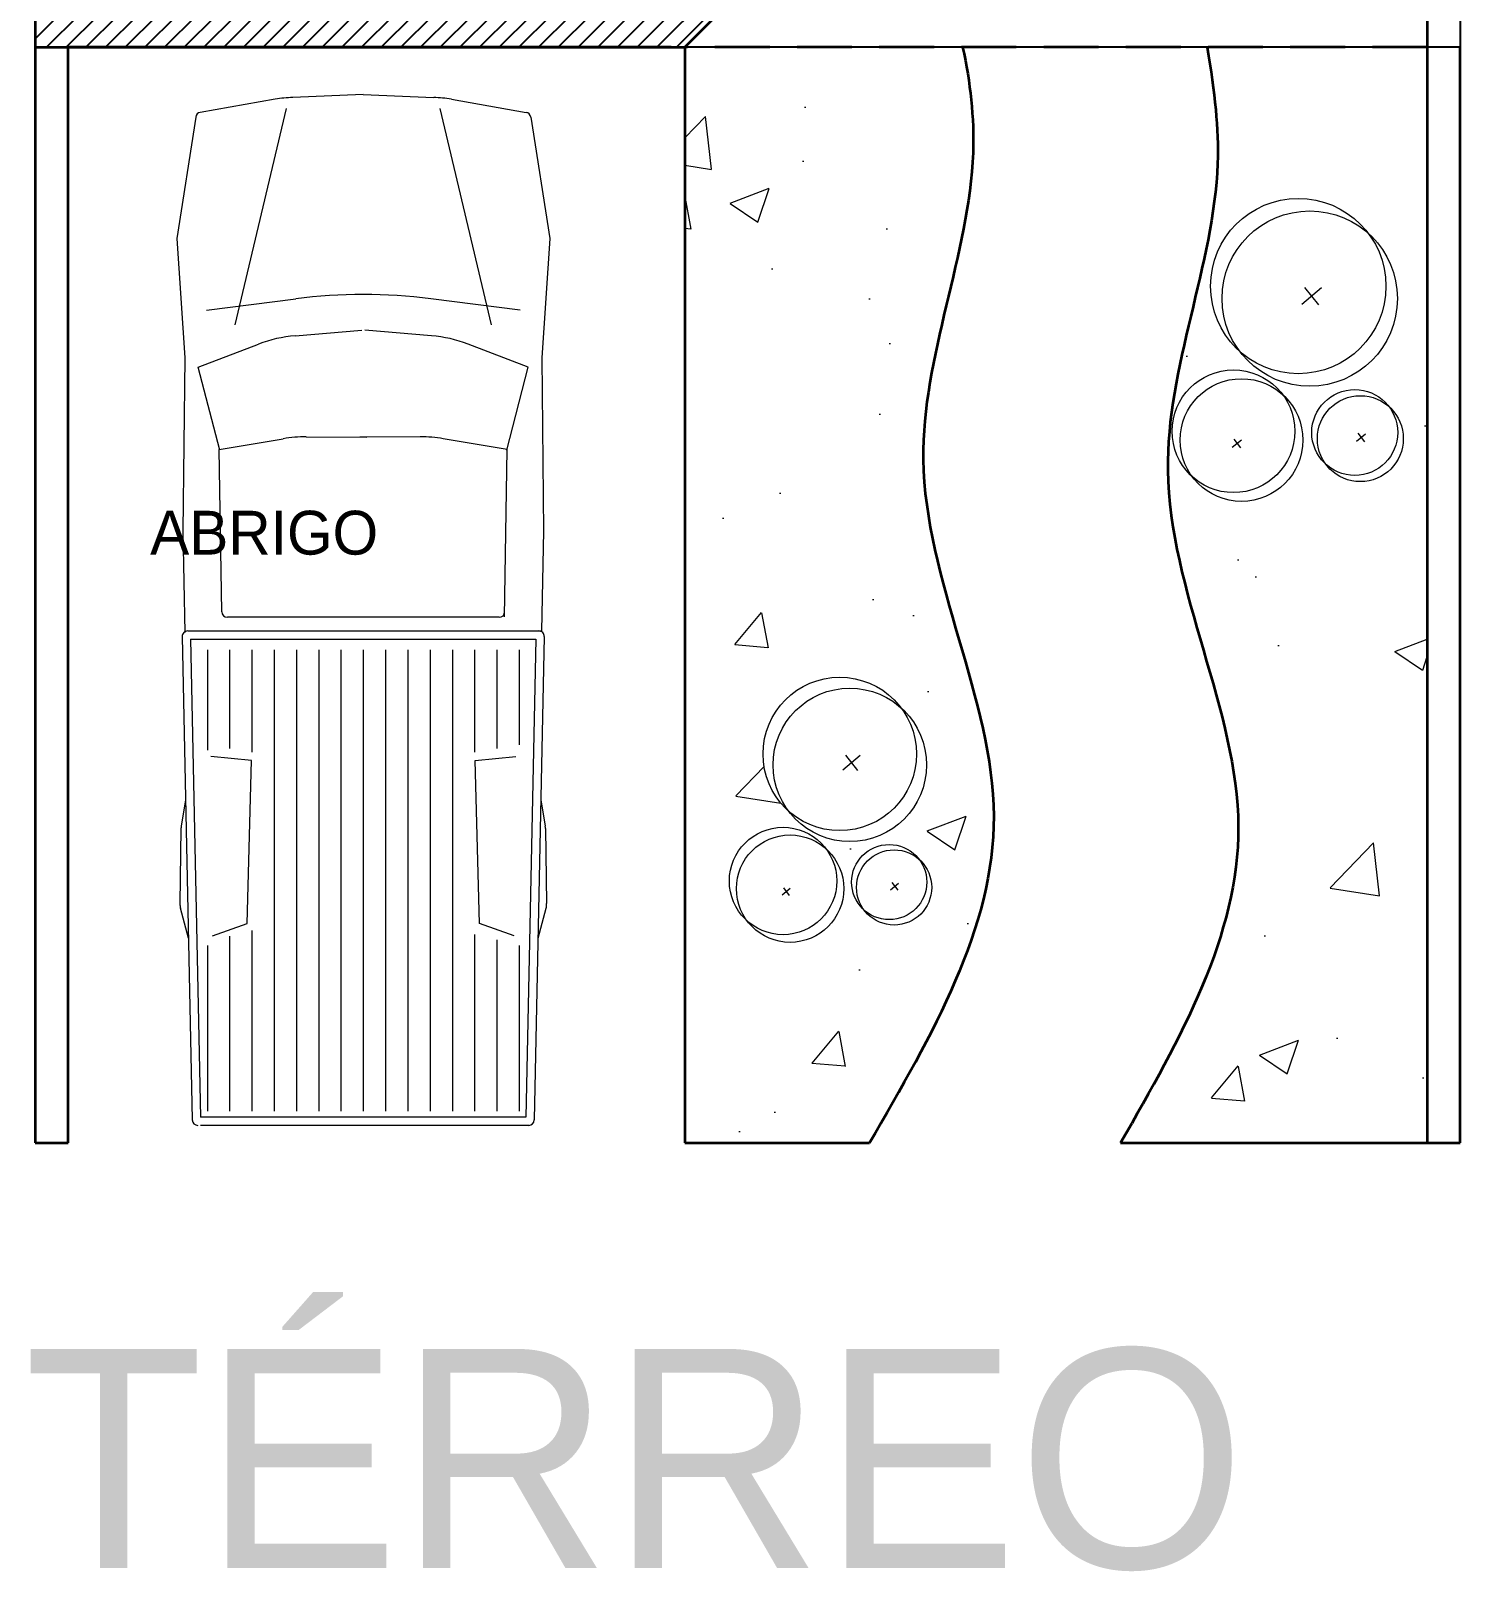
# Model space of a CAD drawing. Header units: millimetres. Extents: x 265.9 to 285.3, y 222 to 238.6.
# Drawn here: x 265.93 to 272.45, y 221.98 to 229.01 of the extents above; entities that cross this region are included whole.
import ezdxf

# ---------------------------------------------------------------- set-up
doc = ezdxf.new("R2010")
doc.units = ezdxf.units.MM
doc.header["$MEASUREMENT"] = 0
doc.linetypes.add('HIDDEN', pattern=[0.375, 0.25, -0.125])
for name, color, linetype, lineweight in [('AMBIENTACIÓN', 3, 'Continuous', 0), ('MUEBLES', 1, 'Continuous', 5), ('MUROS', 5, 'Continuous', 35)]:
    doc.layers.add(name, color=color, linetype=linetype, lineweight=lineweight)
doc.layers.add('CALIDAD', color=5, linetype='Continuous')

# ---------------------------------------------------------------- blocks, each defined once
blk = doc.blocks.new('CHTR02PL')
at = {"color": 0, "linetype": 'ByBlock'}
for p, q in [((0.1696, 0.7926), (0.7237, 0.8786)), ((0.7237, 0.8786), (1.2682, 0.8425)), ((1.2682, 0.8425), (2.059, 0.8509)), ((2.059, 0.8509), (2.5151, 0.8417)), ((2.541, 0.854), (4.7464, 0.808)), ((3.2863, 0.8385), (3.4057, 0.8586)), ((3.4172, 0.8596), (3.7594, 0.8646)), ((3.9177, 0.8253), (3.7802, 0.8621)), ((1.3107, 0.7807), (1.2058, 0.5059)), ((1.6895, 0.6828), (1.3107, 0.7807)), ((2.5151, -0.7726), (2.5151, 0.8417)), ((2.5532, -0.7596), (2.5532, 0.8157)), ((2.5532, 0.8157), (4.7332, 0.7702)), ((4.7713, 0.7826), (4.7713, -0.7138)), ((0.0888, 0.4299), (0.1485, 0.7719)), ((1.0514, 0.7436), (0.9995, 0.3363)), ((2.6016, 0.7392), (3.0343, 0.7392)), ((3.1055, 0.538), (3.0874, 0.7235)), ((3.9063, 0.7161), (3.8501, 0.5578)), ((3.9507, 0.7392), (4.7059, 0.7392)), ((4.7332, 0.7702), (4.7332, -0.7141)), ((1.6873, 0.6849), (1.6376, 0.3929)), ((2.4513, 0.6727), (1.6873, 0.6849)), ((2.4526, 0.6477), (2.4526, -0.5916)), ((2.6016, 0.6376), (3.0513, 0.6376)), ((3.9252, 0.6376), (4.7059, 0.6376)), ((1.1183, 0.6123), (0.1302, 0.3786)), ((2.6016, 0.536), (3.0682, 0.536)), ((3.8501, 0.5578), (3.1055, 0.538)), ((3.8998, 0.536), (4.7059, 0.536)), ((2.6016, 0.4344), (4.7059, 0.4344)), ((0.0674, 0.028), (0.0802, 0.3493)), ((1.1678, 0.3389), (1.1427, 0.0352)), ((1.629, 0.2881), (1.6301, 0.0125)), ((2.6016, 0.3328), (4.7059, 0.3328)), ((2.6016, 0.2312), (4.7059, 0.2312)), ((2.6016, 0.1296), (4.7059, 0.1296)), ((0.0674, 0.028), (0.0802, -0.2932)), ((1.1678, -0.2828), (1.1427, 0.0209)), ((1.629, -0.232), (1.6301, 0.0436)), ((2.6016, 0.028), (4.7059, 0.028)), ((2.6016, -0.0736), (4.7059, -0.0736)), ((2.6016, -0.1752), (4.7059, -0.1752)), ((1.0514, -0.6875), (0.9995, -0.2802)), ((2.6016, -0.2768), (4.7059, -0.2768)), ((1.1183, -0.5562), (0.1302, -0.3225)), ((1.6873, -0.6288), (1.6376, -0.3368)), ((0.0888, -0.3738), (0.1485, -0.7158)), ((2.6016, -0.3784), (4.7059, -0.3784)), ((1.3107, -0.7246), (1.2058, -0.4498)), ((2.6016, -0.48), (3.0682, -0.48)), ((3.1055, -0.4819), (3.0874, -0.6674)), ((3.8501, -0.5017), (3.1055, -0.4819)), ((3.8828, -0.48), (4.7059, -0.48)), ((3.9063, -0.66), (3.8501, -0.5017)), ((1.6895, -0.6267), (1.3107, -0.7246)), ((2.4276, -0.617), (1.6873, -0.6288)), ((2.6016, -0.5816), (3.0513, -0.5816)), ((3.9083, -0.5816), (4.7059, -0.5816)), ((2.6016, -0.6832), (3.0598, -0.6832)), ((3.9507, -0.6832), (4.7059, -0.6832)), ((0.1696, -0.7365), (0.7237, -0.8225)), ((2.541, -0.7979), (4.7464, -0.7519)), ((2.5532, -0.7596), (4.7332, -0.7141)), ((3.9177, -0.7692), (3.7802, -0.806)), ((0.7237, -0.8225), (1.2682, -0.7864)), ((1.2682, -0.7864), (2.059, -0.7949)), ((2.059, -0.7949), (2.5226, -0.7855)), ((3.2863, -0.7824), (3.4057, -0.8025)), ((3.4172, -0.8035), (3.7594, -0.8085))]:
    blk.add_line(p, q, dxfattribs=at)
for centre, radius, start, end in [((2.5405, 0.8286), 0.0254, 88.80375, 180), ((3.4183, 0.7834), 0.0762, 90.83975, 99.54806), ((3.7605, 0.7884), 0.0762, 75.02663, 90.83975), ((0.1735, 0.7675), 0.0254, 98.81622, 170.10301), ((4.7459, 0.7826), 0.0254, 360, 88.80375), ((2.4272, 0.6477), 0.0254, 359.93925, 89.08457), ((1.7754, 0.2886), 0.6096, 159.10959, 175.26009), ((0.6893, 0.3251), 0.6096, 170.10301, 177.72318), ((2.2386, 0.2906), 0.6096, 170.3377, 180.23655), ((3.4183, 0.028), 2.4384, 172.73709, 187.26291), ((2.2386, -0.2345), 0.6096, 179.76345, 189.6623), ((0.6893, -0.269), 0.6096, 182.27682, 189.89699), ((1.7754, -0.2325), 0.6096, 184.73991, 200.89041), ((2.4272, -0.5916), 0.0254, 270.91543, 0.06075), ((0.1735, -0.7114), 0.0254, 189.89699, 261.18378), ((2.5405, -0.7726), 0.0254, 180, 271.19625), ((4.7459, -0.7265), 0.0254, 271.19625, 0), ((3.4183, -0.7273), 0.0762, 260.45194, 269.16025), ((3.7605, -0.7323), 0.0762, 269.16025, 284.97337)]:
    blk.add_arc(centre, radius, start, end, dxfattribs=at)

msp = doc.modelspace()

# ---------------------------------------------------------------- hatches: boundary and pattern name
at = {"layer": 'AMBIENTACIÓN'}
h = msp.add_hatch(dxfattribs=at)
h.set_pattern_fill('AR-CONC', color=256, scale=0.01, style=0)
h.set_pattern_definition([(50, (-2.8129, 0), (1.821847, -0.159391), [0.1905, -2.0955]), (355, (-2.813, 0), (-0.352428, 1.910566), [0.1524, -1.6764]), (100.451, (-2.6611, -0.0133), (1.469425, 1.751167), [0.1619, -1.7809]), (46.1842, (-2.813, 0.508), (2.71079, -0.420423), [0.28575, -3.14325]), (96.6356, (-2.587, 0.473), (2.374042, 2.474256), [0.24285, -2.67135]), (351.184, (-2.813, 0.508), (2.374046, 2.474251), [0.2286, -2.5146]), (21, (-2.5589, 0.381), (1.516149, -1.022655), [0.1905, -2.0955]), (326, (-2.559, 0.381), (0.61802, 1.84188), [0.1524, -1.6764]), (71.4514, (-2.4326, 0.2958), (2.134165, 0.819229), [0.1619, -1.7809]), (37.5, (-2.8129, 0), (0.030886, 0.8455504), [0, -1.65608, 0, -1.7018, 0, -1.68275]), (7.5, (-2.8129, 0), (0.6681966, 1.0018057), [0, -0.97028, 0, -1.61798, 0, -0.64135]), (327.5, (-3.3793, 0), (1.355906, -0.0572874), [0, -0.635, 0, -1.9812, 0, -2.6289]), (317.5, (-3.6333, 0), (1.481292, 0.254265), [0, -0.8255, 0, -1.31572, 0, -1.8669])])
edge = h.paths.add_edge_path()
edge.add_line((268.9095, 223.9386), (269.7531, 223.9386))
edge.add_spline(control_points=[(269.7531, 223.9386), (270.0377, 224.4297), (270.617, 225.4313), (269.738, 226.9777), (270.2835, 228.1588), (270.2121, 228.7787), (270.1774, 228.9386)], knot_values=[0.973943, 0.973943, 0.973943, 0.973943, 2.569392, 4.227778, 5.645946, 6.14157, 6.14157, 6.14157, 6.14157], degree=3, periodic=0)
edge.add_line((270.1774, 228.9386), (268.9095, 228.9386))
edge.add_line((268.9095, 228.9386), (268.9095, 223.9386))
h.paths.add_polyline_path([(269.8967, 225.9238, -0.212654), (270.0126, 225.6636, -0.720528), (269.3827, 225.4534, -0.212654), (269.2668, 225.7136, -0.720528)], flags=16)
h.paths.add_polyline_path([(269.5541, 225.2809, -0.212654), (269.6352, 225.0987, -0.720528), (269.1943, 224.9516, -0.212654), (269.1132, 225.1337, -0.720528)], flags=16)
h.paths.add_polyline_path([(269.9793, 225.2318, -0.212654), (270.0361, 225.1043, -0.720528), (269.7275, 225.0013, -0.212654), (269.6707, 225.1288, -0.720528)], flags=16)
h = msp.add_hatch(dxfattribs=at)
h.set_pattern_fill('AR-CONC', color=256, scale=0.01, style=0)
h.set_pattern_definition([(50, (-2.8129, 0), (1.821847, -0.159391), [0.1905, -2.0955]), (355, (-2.813, 0), (-0.352428, 1.910566), [0.1524, -1.6764]), (100.451, (-2.6611, -0.0133), (1.469425, 1.751167), [0.1619, -1.7809]), (46.1842, (-2.813, 0.508), (2.71079, -0.420423), [0.28575, -3.14325]), (96.6356, (-2.587, 0.473), (2.374042, 2.474256), [0.24285, -2.67135]), (351.184, (-2.813, 0.508), (2.374046, 2.474251), [0.2286, -2.5146]), (21, (-2.5589, 0.381), (1.516149, -1.022655), [0.1905, -2.0955]), (326, (-2.559, 0.381), (0.61802, 1.84188), [0.1524, -1.6764]), (71.4514, (-2.4326, 0.2958), (2.134165, 0.819229), [0.1619, -1.7809]), (37.5, (-2.8129, 0), (0.030886, 0.8455504), [0, -1.65608, 0, -1.7018, 0, -1.68275]), (7.5, (-2.8129, 0), (0.6681966, 1.0018057), [0, -0.97028, 0, -1.61798, 0, -0.64135]), (327.5, (-3.3793, 0), (1.355906, -0.0572874), [0, -0.635, 0, -1.9812, 0, -2.6289]), (317.5, (-3.6333, 0), (1.481292, 0.254265), [0, -0.8255, 0, -1.31572, 0, -1.8669])])
edge = h.paths.add_edge_path()
edge.add_line((272.297, 228.9386), (271.2929, 228.9386))
edge.add_spline(control_points=[(271.2929, 228.9386), (271.3275, 228.7295), (271.399, 228.1096), (270.8534, 226.9285), (271.7225, 225.3997), (271.1719, 224.4133), (270.8971, 223.9386)], knot_values=[0.973943, 0.973943, 0.973943, 0.973943, 1.469567, 2.887735, 4.546121, 6.08832, 6.08832, 6.08832, 6.08832], degree=3, periodic=0)
edge.add_line((270.8971, 223.9386), (272.297, 223.9386))
edge.add_line((272.297, 223.9386), (272.297, 228.9386))
h.paths.add_polyline_path([(271.8349, 227.0346, -0.212654), (271.77, 227.1804, -0.720528), (272.1227, 227.298, -0.212654), (272.1876, 227.1523, -0.720528)], flags=16)
h.paths.add_polyline_path([(271.2256, 226.9779, -0.212654), (271.1328, 227.186, -0.720528), (271.6367, 227.3542, -0.212654), (271.7294, 227.146, -0.720528)], flags=16)
h.paths.add_polyline_path([(271.4408, 227.5514, -0.212654), (271.3084, 227.8487, -0.720528), (272.0282, 228.0889, -0.212654), (272.1607, 227.7916, -0.720528)], flags=16)
at = {"layer": 'CALIDAD'}
h = msp.add_hatch(dxfattribs=at)
h.set_pattern_fill('ANSI31', color=256, scale=0.02, style=0)
h.set_pattern_definition([(45, (-2.81291, 0), (-0.044901281, 0.044901281), [])])
h.paths.add_polyline_path([(266.097, 233.7886), (265.947, 233.7886), (265.947, 228.9386), (268.9095, 228.9386), (269.0928, 229.1219), (268.9867, 229.228), (268.8474, 229.0886), (266.097, 229.0886)])

# ---------------------------------------------------------------- linework, layer by layer
at = {"layer": 'AMBIENTACIÓN'}
for p, q in [((271.8139, 227.8402), (271.7245, 227.7648)), ((271.7374, 227.8428), (271.8008, 227.7626)), ((271.4494, 227.146), (271.4074, 227.1116)), ((271.4143, 227.1501), (271.4453, 227.1108)), ((272.0153, 227.1733), (271.9733, 227.1389)), ((271.9802, 227.1775), (272.0112, 227.1382)), ((269.7091, 225.7061), (269.6309, 225.6402)), ((269.6422, 225.7084), (269.6976, 225.6383)), ((269.3902, 225.0987), (269.3534, 225.0686)), ((269.3594, 225.1023), (269.3866, 225.0679)), ((269.8854, 225.1226), (269.8486, 225.0925)), ((269.8546, 225.1262), (269.8818, 225.0919))]:
    msp.add_line(p, q, dxfattribs=at)
for centre, radius in [((271.7084, 227.8487), 0.4), ((271.7607, 227.7916), 0.4), ((271.4128, 227.186), 0.28), ((271.4494, 227.146), 0.28), ((271.966, 227.1804), 0.196), ((271.9916, 227.1523), 0.196), ((269.6168, 225.7136), 0.35), ((269.6626, 225.6636), 0.35), ((269.3582, 225.1337), 0.245), ((269.3902, 225.0987), 0.245), ((269.8422, 225.1288), 0.1715), ((269.8646, 225.1043), 0.1715)]:
    msp.add_circle(centre, radius, dxfattribs=at)
at = {"layer": 'CALIDAD'}
msp.add_lwpolyline([(265.947, 236.4386), (270.0091, 236.4386), (270.0091, 235.1386), (272.447, 235.1386), (272.447, 230.503), (272.447, 228.9386), (268.9095, 228.9386), (265.947, 228.9386)], close=True, dxfattribs=at)
at = {"layer": 'MUROS'}
for p, q in [((269.0928, 229.1219), (268.9095, 228.9386)), ((272.297, 229.0886), (272.297, 223.9386)), ((265.947, 228.9386), (265.947, 223.9386)), ((268.8474, 228.9386), (266.097, 228.9386)), ((266.097, 223.9386), (266.097, 228.9386)), ((268.9095, 228.9386), (268.9095, 223.9386)), ((272.447, 223.9386), (272.447, 228.9386)), ((265.947, 223.9386), (266.097, 223.9386)), ((268.9095, 223.9386), (269.7531, 223.9386)), ((270.8971, 223.9386), (272.447, 223.9386))]:
    msp.add_line(p, q, dxfattribs=at)
at = {"layer": 'MUROS', "linetype": 'HIDDEN'}
msp.add_line((272.297, 228.9386), (268.9095, 228.9386), dxfattribs=at)
at = {"layer": 'MUROS'}
msp.add_lwpolyline([(265.947, 234.1386), (265.947, 228.9386), (268.9095, 228.9386), (269.0928, 229.1219)], dxfattribs=at)
for points, knots in [([(270.1774, 228.9386), (270.2121, 228.7787), (270.2835, 228.1588), (269.738, 226.9777), (270.617, 225.4313), (270.0377, 224.4297), (269.7531, 223.9386)], [0.973943, 0.973943, 0.973943, 0.973943, 1.469567, 2.887735, 4.546121, 6.14157, 6.14157, 6.14157, 6.14157]), ([(271.2929, 228.9386), (271.3275, 228.7295), (271.399, 228.1096), (270.8534, 226.9285), (271.7225, 225.3997), (271.1719, 224.4133), (270.8971, 223.9386)], [0.973943, 0.973943, 0.973943, 0.973943, 1.469567, 2.887735, 4.546121, 6.08832, 6.08832, 6.08832, 6.08832])]:
    msp.add_open_spline(points, degree=3, knots=knots, dxfattribs=at)

# ---------------------------------------------------------------- block references
at = {"layer": 'MUEBLES', "rotation": 270}
msp.add_blockref('CHTR02PL', (267.415, 228.7898), dxfattribs=at)

# ---------------------------------------------------------------- texts
for s, height, p in [('ABRIGO', 0.2, (266.4708, 226.6232)), ('TÉRREO', 1, (265.8965, 221.998))]:
    msp.add_text(s, height=height).set_placement(p)

doc.saveas('drawing.dxf')
